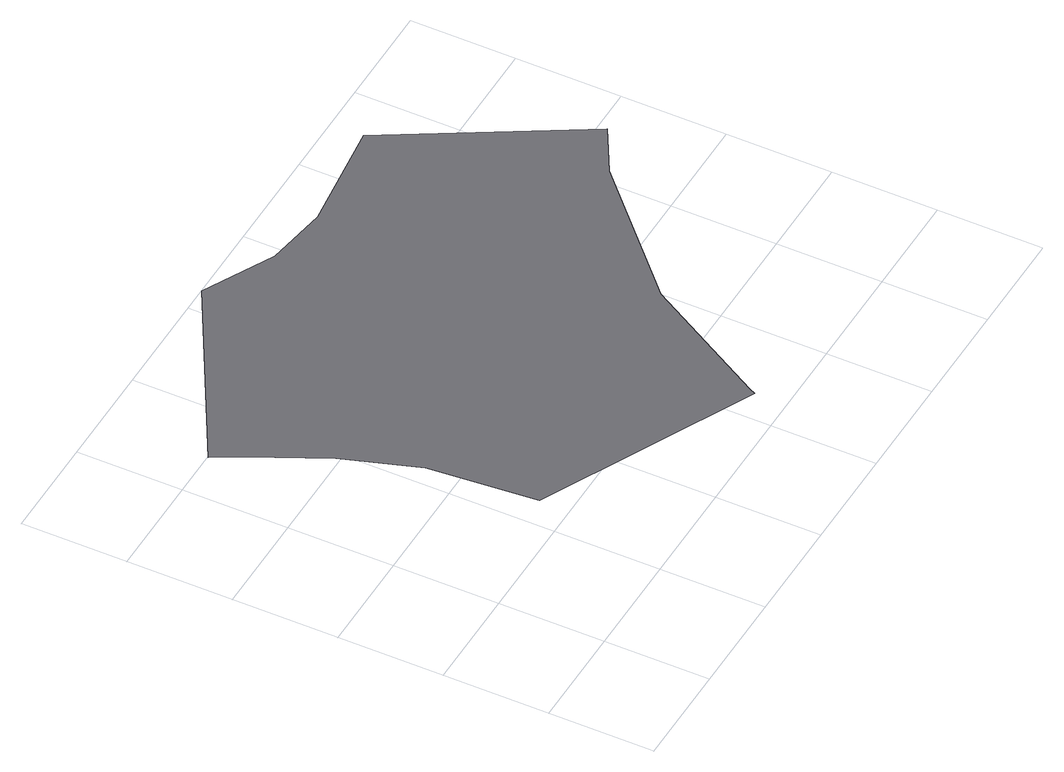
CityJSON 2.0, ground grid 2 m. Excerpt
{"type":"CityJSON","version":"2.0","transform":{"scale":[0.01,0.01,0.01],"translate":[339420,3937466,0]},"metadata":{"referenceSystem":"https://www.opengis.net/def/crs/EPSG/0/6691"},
"CityObjects":{
"road1":{"type":"Road","geometry":[{"type":"MultiSurface","lod":"1","boundaries":[[[0,1,2,3,4,5,6,7,8,9,10,11,12,13]]]}]}
},
"vertices":[
[121,745,0],[190,608,0],[239,464,0],[257,257,0],[658,61,0],[664,73,0],[802,315,0],[1029,532,0],[1119,583,0],[915,938,0],[701,912,0],[583,931,0],[449,1000,0],[91,799,0]
]}
